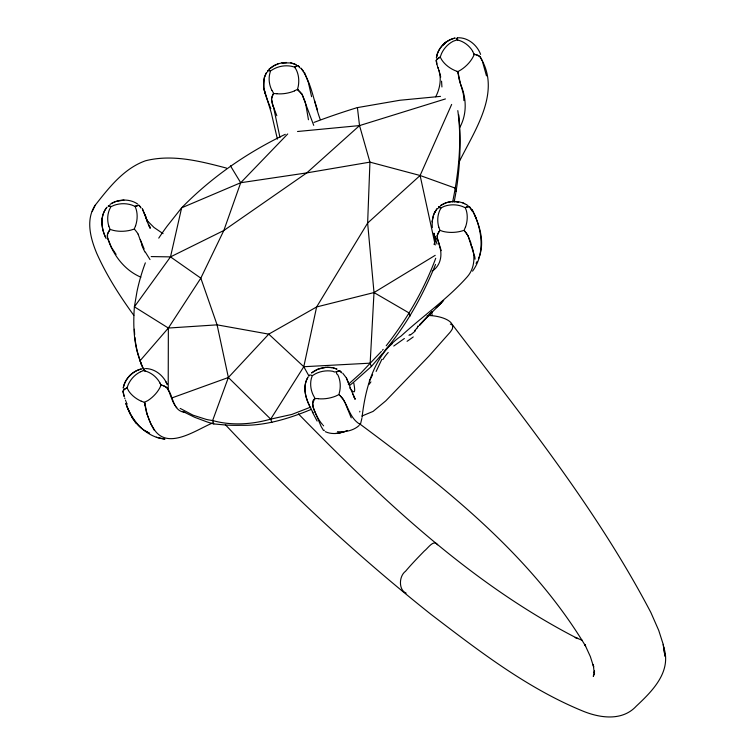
<?xml version="1.0" encoding="UTF-8"?>
<svg xmlns="http://www.w3.org/2000/svg" width="755" height="755" viewBox="0 0 755 755"><rect width="100%" height="100%" fill="white"/><g stroke="black" fill="none" stroke-linecap="round" stroke-linejoin="round"><path stroke-width="1.13" d="M168.205 388.768L168.356 328.048L200.821 278.151L223.829 230.501L240.703 182.729L287.721 133.956M463.891 100.575L463.617 95.951A282.719 108.645 -19.5 0 0 463.013 92.582L461.314 86.447M359.767 411.947L359.786 411.267M349.489 385.56A143.091 64.647 -34.1 0 0 354.35 381.605L371.309 366.552L370.158 363.164L374.008 292.562L367.638 223.055L369.941 162.127L359.531 125.585L357.408 107.606L399.857 100.264L440.514 96.366M144.337 369.053C142.582 371.847 143.148 368.931 144.252 368.902M457.539 38.231C455.945 40.789 456.228 38.373 457.464 38.08M432.049 221.876L433.549 214.797L436.881 208.918M309.182 375.782L309.323 375.254A10.589 2.274 39.6 0 1 312.145 375.613M106.096 238.505C101.406 229.01 99.679 216.392 106.681 207.578M101.878 221.989L102.406 217.789M435.635 237.816L435.276 240.741L435.937 238.731M435.626 237.891L435.229 241.015L435.125 236.872L435.342 241.034L433.983 233.172L434.908 237.193M454.104 202.161C459.833 173.518 461.531 143.988 458.766 114.892M436.418 57.927C437.636 48.377 445.582 40.166 454.944 38.118M437.277 235.702L437.249 238.023L438.759 242.902A299.773 109.862 -37.3 0 1 439.618 246.451C442.647 255.303 440.467 266.015 432.068 271.158M362.051 417.336C365.609 386.702 374.414 354.416 401.094 336.032C422.8 316.015 447.479 299.074 467.156 276.943C474.612 268.648 475.348 256.738 471.96 246.545M361.871 418.393L360.635 423.536L359.673 424.102C349.367 417.883 348.291 404.973 340.949 396.545M123.263 387.664C125.132 378.727 132.446 370.998 141.393 368.95M594.553 671.044L594.194 672.894L593.298 664.56L593.647 666.986L590.353 656.586L584.766 644.392L585.616 646.186C530.52 554.529 444.233 486.682 359.531 423.753M452.632 201.963C458.795 171.989 462.003 141.1 457.804 110.608M123.273 388.155C124.726 379.001 132.285 371.29 141.185 369.035M180.19 408.408L193.006 415.175L206.247 419.393A86.995 77.878 61.3 0 0 212.636 420.544C231.596 425.858 251.896 424.442 270.686 419.129L303.793 366.722L316.619 306.955L367.638 223.055L420.11 175.5L451.65 104.426M455.048 38.08C445.818 40.1 437.928 47.99 436.418 57.408M436.579 56.682L436.834 55.483M143.497 368.789L142.657 366.996A86.995 69.602 85.9 0 1 140.062 360.739C133.578 343.61 133.069 324.886 134.39 306.823L170.498 256.889L181.634 207.823C211.466 177.265 246.847 152.784 285.296 134.314M594.487 671.167L593.288 676.367L594.572 673.432M465.486 227.179A27.246 21.433 -57.7 0 0 466.326 210.466L465.269 207.71L462.069 206.332A27.246 26.972 67.8 0 0 444.336 206.313L441.052 207.861A12.344 1.878 47.2 0 0 438.787 206.917L438.853 207.965M418.185 325.782L418.025 326.292M457.152 39.873L453.293 41.185A27.189 26.595 67.3 0 0 441.477 53.662L440.222 57.087L441.732 59.824A27.189 20.64 15.1 0 0 454.463 70.328L457.247 71.432M140.09 372.007A27.189 26.595 67.3 0 0 128.274 384.484L127.029 387.843L128.35 390.363M434.04 244.431L435.871 238.929M135.598 225.679L134.258 229.067L130.766 230.143A27.737 19.894 -8.4 0 1 113.344 230.388L110.088 229.407L108.833 226.066M318.27 398.734A27.737 19.809 -12.9 0 0 335.654 396.148L338.91 394.591L339.769 391.071A27.737 22.914 -60 0 0 337.881 374.914C333.71 372.47 339.769 368.525 341.43 372.545M465.391 227.161L464.07 230.36L460.748 231.313A27.246 18.837 -7.4 0 1 442.959 231.389L439.967 230.332L438.815 227.132M144.28 402.33L147.848 400.603A27.189 19.017 -35.6 0 0 159.664 388.136L161.07 385.154L159.409 381.964A27.189 24.972 -85.2 0 0 146.678 371.469L143.403 370.592L140.421 371.837M435.21 255.341L374.008 292.562L316.619 306.955L268.761 334.135L228.369 377.5L212.636 420.544L213.788 423.933L226.481 425.093A94.837 44.507 -5.2 0 0 241.468 425.282C264.382 425.811 286.428 419.327 307.474 410.947M474.121 54.719L472.809 51.472M435.72 258.257C424.065 289.816 406.898 319.299 386.22 345.771M478.425 258.861C485.484 242.827 479.661 224.669 472.168 209.956M474.234 54.426C476.046 54.464 478.066 55.181 479.604 56.238C502.556 91.449 474.47 130.445 458.804 162.646M438.806 206.861L438.825 208.059M459.587 127.812C467.175 114.241 466.59 98.32 460.635 84.39M435.541 264.458C423.083 294.846 407.219 323.97 386.05 349.216M435.72 96.81C440.061 88.344 441.779 78.435 438.542 69.318M376.132 371.432L381.87 359.305M226.434 168.072C200.349 161.24 172.451 153.963 145.592 160.749C123.895 168.365 108.824 187.863 95.13 205.313C85.485 219.913 90.525 238.382 96.697 253.255C106.549 275.358 119.639 295.837 133.843 315.373M266.062 73.367C260.079 84.985 266.449 97.706 270.837 108.635M457.068 71.366L457.936 71.612L461.05 69.79A27.189 19.017 -35.6 0 0 472.875 57.314L473.942 55.143M272.999 94.535L273.612 93.261L271.913 90.307M95.13 205.313L92.233 211.476M324.48 430.246L323.499 430.444L321.13 426.481L313.042 407.247L312.749 403.283L314.863 398.14L313.146 395.007A27.737 24.481 33.5 0 1 311.249 378.85L312.249 375.726L315.392 373.829A27.737 27.652 81.3 0 1 332.719 371.262C336.003 373.885 339.693 368.289 341.534 372.8M273.461 93.554L276.858 93.686M266.543 72.348L264.259 77.831L263.674 87.731L271.272 112.797L277.406 139.137M308.144 376.877C302.472 385.654 305.058 397.111 309.55 405.822M476.037 263.353L477.113 261.466M307.719 377.67C301.32 389.155 307.285 402.349 313.117 412.702M439.552 230.936L439.967 230.332L439.221 231.436A12.137 4.219 -45.4 0 0 437.305 236.117L437.523 239.005L441.231 250.651M109.466 230.294L110.06 229.435L107.55 234.003L107.512 237.702L111.353 247.262L116.072 254.388M109.409 230.369C107.927 232.559 106.597 235.277 107.587 237.957C112.948 254.737 124.301 270.139 140.874 277.179M158.748 238.118L160.022 236.202A134.975 59.164 -48.3 0 1 167.195 226.066L181.634 207.823L240.703 182.729L306.766 172.895L369.941 162.127L420.11 175.5L455.048 188.052L456.199 191.449M472.545 271.149C485.842 253.255 481.954 228.038 472.045 209.579M370.913 381.851L370.299 382.738A11.287 5.068 -58.5 0 1 368.997 384.399M107.002 207.2C99.896 215.637 100.962 227.859 105.53 237.202M416.817 328.359L414.637 330.728M437.419 208.408C432.832 213.608 431.718 220.875 432.341 227.585M385.418 349.999L384.786 350.782M384.153 351.556L383.521 352.34M382.879 353.113L371.309 366.552M383.191 349.376L382.379 350.311M308.908 375.933L303.793 366.722L268.761 334.135L217.091 324.848L168.356 328.048L140.062 360.739L141.204 364.136A85.749 56.21 33.7 0 0 143.082 368.6M381.398 351.434L360.956 372.989L348.3 384.361M419.563 325.424L432.304 311.39L419.61 324.839L443.666 300.537M131.691 373.904L129.35 376.113M359.125 425.471C353.378 430.775 345.026 432.228 337.447 431.7M436.201 307.672L441.788 302.519M445.431 98.933L359.531 125.585L306.766 172.895L223.829 230.501L170.498 256.889L151.208 256.577M269.044 69.215L274.065 65.562L278.01 63.864M269.091 69.337C273.716 64.902 280.124 62.523 286.513 62.486M311.532 373.008L317.742 369.252L326.075 367.326M311.919 372.677C317.6 368.214 325.292 366.439 332.379 367.694M393.751 346.045L404.378 338.504M409.776 334.71L408.974 335.295M109.985 204.445C117.978 198.886 129.605 198.461 137.684 204.058M440.693 205.53C447.63 200.773 457.068 200.207 464.674 203.68M440.401 205.596L445.969 202.784L449.999 201.821M212.542 423.026C195.498 430.105 166.091 451.792 152.925 427.349A342.411 131.313 -14.7 0 1 149.32 420.299L146.281 411.692L145.026 405.388M310.673 407.115L291.911 414.419L270.686 419.129L228.369 377.5L217.091 324.848L200.821 278.151L170.498 256.889M111.702 203.321L115.515 201.557L123.971 200.056M347.46 430.463C340.59 433.521 332.266 434.955 325.245 431.652M294.478 90.817L297.555 89.354L298.319 86.004A27.246 22.122 -62.8 0 0 296.158 69.554L294.554 67.053L291.166 66.213A27.246 27.161 52.7 0 0 273.546 69.073L270.517 70.913L269.705 73.896A27.246 23.698 36.7 0 0 271.847 90.336M311.409 409.352L308.191 410.654M172.555 397.687L228.369 377.5M362.023 415.986L373.083 411.409L385.805 400.839L428.821 356.256L450.084 332.285A18.28 2.869 -44.8 0 0 452.32 328.954C455.822 318.704 433.474 314.816 427.141 315.684M406.152 593.137C398.442 589.976 398.819 576.112 405.586 571.214C411.541 564.155 417.987 557.53 424.414 550.914C427.717 548.583 433.757 538.862 437.626 544.808M450.122 201.755L454.425 201.415M335.447 433.521L340.609 432.794M297.527 131.502L359.531 125.585M282.049 62.854L290.769 62.958L294.724 64.033M282.21 62.844L286.551 62.608M303.793 366.722L370.158 363.164M342.27 431.671L345.129 431.52M341.402 431.718L344.516 431.558M457.237 37.797C467.656 37.099 477.151 44.932 480.605 54.398M327.245 367.317L332.54 367.723L336.739 369.016M145.536 368.544C155.115 368.648 163.599 375.679 167.148 384.304L165.836 381.671M318.299 398.649C305.067 396.592 318.638 421.064 322.442 424.423M161.183 385.173C174.735 386.73 169.139 410.493 184.796 412.362M161.07 385.154L162.759 385.484M474.857 54.426L475.971 54.662M156.342 437.287L164.949 439.099C145.696 437.183 131.719 420.799 125.868 403.359C129.869 415.656 137.004 428.132 149.632 433.04M290.732 62.844L296.498 64.741M457.275 39.902L457.766 40.015M457.577 39.968L459.88 40.657A27.189 25.009 -84.8 0 1 472.649 51.123M450.376 324.093L452.764 325.169C523.196 417.647 596.752 509.181 650.876 612.531L658.737 630.425L663.211 644.383L664.947 656.038L663.211 644.383M144.686 370.865L145.545 371.101M333.559 367.94L336.947 369.053M162.957 385.531L167.006 387.598L169.233 392.175M476.254 54.737L480.218 56.776L482.218 60.702M269.78 70.659L270.158 70.781M144.347 402.349L141.261 401.141M462.749 202.802L466.448 204.624M582.426 640.4L575.15 637.409L577.651 638.551C470.573 583.624 381.879 499.197 298.395 413.872M145.451 431.067L147.329 431.945M182.804 411.447L194.658 417.288L207.115 421.951A85.749 47.801 14.3 0 0 213.788 423.933M374.008 292.562L408.804 312.796L409.956 316.194M163.061 233.644L154.039 227.491L146.847 220.318M168.356 328.048L134.39 306.823L137.004 291.496A118.412 59.475 -63.4 0 1 142.487 270.998A111.4 55.955 -63.4 0 1 145.338 262.853M469.534 207.002L471.318 209.56M466.411 204.511L468.072 205.728M339.306 394.95L340.024 395.629M298.263 90.005L298.197 89.939A8.616 1.963 38.5 0 0 297.706 89.354M339.948 395.554L343.28 399.272L345.214 403.057M300.896 68.082C311.909 82.786 313.825 102.605 320.271 119.535M342.676 373.121L346.366 377.906L348.819 383.748M225.349 424.678C289.184 492.666 357.832 556.18 430.831 614.23C478.368 650.508 526.575 687.899 582.294 710.842C599.593 718.071 622.195 721.506 636.333 706.095C652.575 690.891 672.11 671.384 663.56 646.808M176.198 406.983L176.793 407.615M301.132 68.412L303.708 71.47M349.707 387.891C355.973 396.422 354.963 389.684 353.793 383.125M323.027 425.159L323.602 425.848M464.202 230.52L464.684 231.105M464.533 230.926L464.561 230.964A12.627 1.991 48.3 0 1 467.864 235.645M299.178 66.77L298.225 65.855A12.335 3.766 -54.8 0 0 295.007 66.931M134.239 420.639L136.07 423.225M131.795 417.156L133.588 419.686M150 259.55L145.338 252.085M154.35 430.359L150.962 424.263L147.659 415.882M302.009 94.148L313.731 125.368M302.047 94.262L304.963 101.274A207.314 62.825 -58.9 0 1 305.879 104.936L308.455 119.752M175.141 405.586L173.792 403.293A340.618 97.121 -63.1 0 1 172.631 400.952L169.46 392.845M149.056 225.396L150.056 227.029M230.435 165.826L240.703 182.729M142.289 208.767L146.451 218.837M142.544 209.06L146.262 218.374M147.687 221.149L145.96 218.176L147.64 221.781M138.146 234.21L142.317 245.639M144.111 248.886L140.279 239.571M467.977 235.73L470.884 242.912M160.041 383.049L160.419 383.748M317.128 421.082L312.296 411.89M473.932 53.558L474.159 54.067M148.405 224.386L150.207 228.312L146.715 220.686M126.793 403.312L127.18 404.151M299.433 67.233L299.678 67.752M351.245 417.855L345.828 404.671M304.661 72.801L308.361 82.474L311.598 96.697M353.831 396.281L355.077 399.112L351.15 390.005M352.764 393.761L355.077 399.112M127.218 406.964L130.275 414.108M299.603 67.478L298.357 65.817A12.335 3.964 -56.3 0 0 295.469 66.317M126.085 401.679L126.425 402.49M276.802 115.713L272.177 103.473L271.536 99.594A12.137 3.85 -55.6 0 1 272.923 94.564M346.366 377.906L350.631 388.476M125.453 400.122L125.764 400.886M475.886 217.619L474.961 215.251M345.412 403.585L345.62 404.123M471.299 209.428L469.695 206.983A12.335 4.228 -44.7 0 0 466.203 207.38M124.632 397.904L124.896 398.621M471.46 209.909L471.79 210.853L471.535 210.164M482.436 61.363L486.475 75.859M460.408 83.739L457.889 71.64L458.011 72.801M437.126 65.024L437.579 66.383M270.686 419.129L271.838 422.526M147.206 414.552L147.423 415.212M433.974 234.05L437.013 244.044M147.093 414.231L144.696 402.623M461.324 86.457L459.04 79.143L458.011 72.754M273.14 106.436L271.526 99.122A12.627 3.983 -55.7 0 1 273.282 93.997M140.807 207.578L140.959 208.078M141.204 364.136L137.363 351.66A94.837 71.621 56.1 0 1 134.9 337.476M314.495 100.434L317.515 110.117M438.787 70.102L439.032 70.904M146.866 220.281L145.083 214.401M439.278 71.725L439.769 73.424A282.719 56.153 -79.6 0 1 440.731 77.086M264.09 89.732L265.175 93.639M274.159 110.004L279.954 137.382M420.11 175.5L435.229 244.998M267.629 72.008L267.704 70.715A12.627 2.756 38.4 0 1 270.186 70.847M144.771 403.283L144.715 402.793M144.79 403.472L144.998 405.152M474.97 257.38L468.194 236.183A12.099 1.954 48.2 0 0 465.061 231.53M441.552 81.162L441.93 86.967M431.747 311.928L432.096 315.316M267.648 71.697L267.685 70.97A12.099 2.652 38.6 0 1 269.724 70.593M134.654 334.71L134.39 329.237M475.037 258.267L475.046 259.182M314.061 122.395A283.823 115.949 -19.7 0 1 357.408 107.578M470.648 243.119A399.14 140.355 -43.9 0 1 471.686 246.781M437.192 235.758A12.627 4.407 -45.3 0 1 439.448 231.021M440.665 207.229A8.616 1.434 48.5 0 1 440.986 207.436M438.778 206.832A12.627 1.916 47.2 0 1 441.109 207.889L439.703 210.466A27.246 24.386 41.8 0 0 438.768 227.142M108.786 226.066A27.737 25.066 37 0 1 109.4 209.701L110.891 206.719L114.25 205.247A27.737 27.51 83 0 1 131.663 205.001L135.06 206.37L136.183 209.324A27.737 22.367 -55.9 0 1 135.607 225.688M134.343 229.076A10.589 1.784 47.3 0 1 138.259 234.305M273.244 106.266A299.773 85.343 -63.3 0 1 274.273 109.815M297.848 89.902A12.627 2.539 39 0 1 301.698 93.979M294.535 90.911A27.246 18.649 -12.8 0 1 276.83 93.771M466.071 207.134A12.335 4.436 -46.1 0 1 469.591 206.936M141.223 401.198A27.189 20.687 14.8 0 1 128.463 390.665M144.932 252.01A316.996 97.744 15.9 0 1 141.987 245.573M297.932 89.958A12.344 2.492 39 0 1 301.764 94.101M418.015 326.292A10.815 4.039 -32.4 0 1 417.845 326.689M417.798 326.783A11.136 4.2 -32 0 1 416.788 328.368M415.458 330.775A23.886 9.088 -31.6 0 1 410.286 335.022M413.249 336.938A49.434 14.543 -33.1 0 1 407.068 341.317M385.295 350.065A39.826 30.898 -38.3 0 1 392.09 343.827M382.936 359.503A33.805 21.876 -39.3 0 1 388.202 352.491M372.611 374.537A24.953 7.616 -60.5 0 1 369.346 380.964M122.923 391.666L124.15 396.507L123.074 390.901L124.348 389.259L127.029 387.843L123.999 389.561L122.923 391.666M436.135 60.844L436.9 64.364L436.371 59.843L440.222 57.087L437.202 58.739L436.135 60.844M108.305 206.049C108.305 204.945 113.986 207.644 108.305 206.049M435.22 211.372L434.389 212.901L435.22 211.372M445.969 42.233L442.562 45.291L445.969 42.233M294.573 67.035L295.035 66.714L294.601 67.016M135.088 206.36L138.863 205.228L140.723 207.332L138.967 205.247L135.117 206.341M465.297 207.701L465.835 207.436L465.325 207.682M458.219 201.83L454.123 201.491L458.729 201.878L458.219 201.83M438.051 67.808L437.815 67.082L438.259 68.526L438.051 67.808"/></g></svg>
